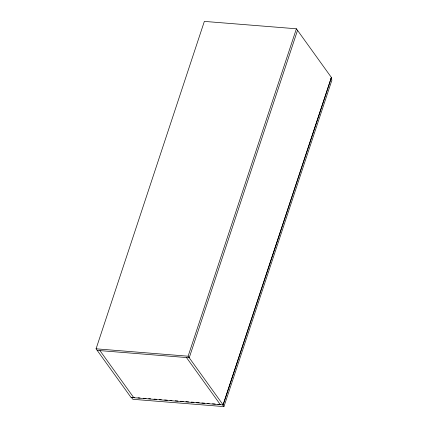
<?xml version="1.0" encoding="UTF-8"?>
<svg xmlns="http://www.w3.org/2000/svg" width="428" height="428" viewBox="0 0 428 428"><rect width="100%" height="100%" fill="white"/><g stroke="black" fill="none" stroke-linecap="round" stroke-linejoin="round"><path stroke-width="0.64" d="M96.07 348.82L204.354 21.4L296.401 28.783L331.411 77.489L223.127 404.909L131.043 397.478L96.07 348.82L188.117 356.203L223.127 404.909M188.117 356.203L296.401 28.783M297.524 30.345L189.24 357.765L97.193 350.388M223.09 404.861L331.374 77.436M131.38 397.291L132.814 399.292L223.94 406.6L331.93 80.073L330.855 78.57M132.707 397.398L134.702 397.559M138.03 397.826L140.026 397.987M143.353 398.254L146.012 398.468M148.671 398.682L150.667 398.837M153.994 399.105L156.653 399.319M159.312 399.533L161.308 399.693M164.636 399.961L167.294 400.175M169.959 400.389L171.954 400.544M175.277 400.811L177.941 401.025M180.6 401.239L183.259 401.453M185.923 401.667L188.582 401.881M191.241 402.095L193.905 402.304M196.564 402.518L199.223 402.732M201.888 402.946L204.547 403.16M207.206 403.374L209.201 403.534M212.529 403.802L215.188 404.011M217.847 404.225L220.511 404.439M222.506 404.599L223.94 406.6M186.48 357.546L220.367 404.69M99.954 350.607L133.841 397.751"/></g></svg>
